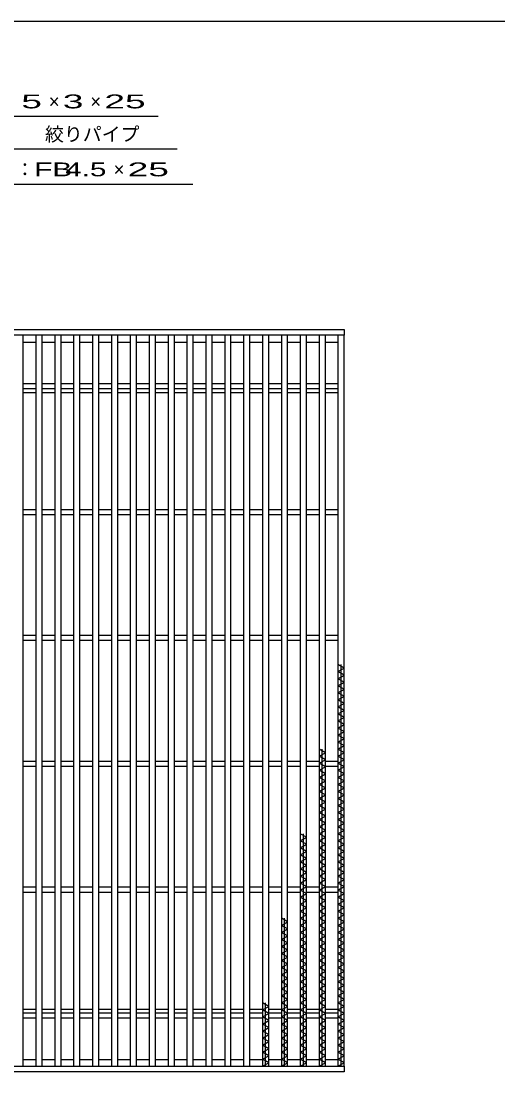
# Model space of a CAD drawing. Units: millimetres, scale not verified. Extents: x -1092 to 1039, y -770 to 632.
# Drawn here: x -515 to -136, y -203 to 632 of the extents above; entities that cross this region are included whole.
import ezdxf
from ezdxf.enums import TextEntityAlignment as Align

# ---------------------------------------------------------------- set-up
doc = ezdxf.new("R2010")
doc.units = ezdxf.units.MM
doc.header["$LTSCALE"] = 6
for name, color, linetype, lineweight in [('0_2', 150, 'Continuous', 25), ('16', 3, 'Continuous', 25), ('22', 4, 'Continuous', 25)]:
    doc.layers.add(name, color=color, linetype=linetype, lineweight=lineweight)
doc.styles.add('ベクトル', font='')
doc.styles.get('ベクトル').set_extended_font_data('ベクトル')

msp = doc.modelspace()

# ---------------------------------------------------------------- linework, layer by layer
at = {"layer": '0_2'}
msp.add_line((-1037.4, 632.1), (1038.6, 632.1), dxfattribs=at)
at = {"layer": '16'}
for p, q in [((-848, 387), (-258, 387)), ((-258, 387), (-258, 382.5)), ((-258, 382.5), (-848, 382.5)), ((-513, 382.5), (-518, 382.5)), ((-513, -198.5), (-513, 382.5)), ((-513, 377), (-503, 377)), ((-503, 382.5), (-503, -198.5)), ((-498, 382.5), (-503, 382.5)), ((-498, -198.5), (-498, 382.5)), ((-498, 377), (-488, 377)), ((-488, 382.5), (-488, -198.5)), ((-483, 382.5), (-488, 382.5)), ((-483, -198.5), (-483, 382.5)), ((-483, 377), (-473, 377)), ((-473, 382.5), (-473, -198.5)), ((-468, 382.5), (-473, 382.5)), ((-468, -198.5), (-468, 382.5)), ((-468, 377), (-458, 377)), ((-458, 382.5), (-458, -198.5)), ((-453, 382.5), (-458, 382.5)), ((-453, -198.5), (-453, 382.5)), ((-453, 377), (-443, 377)), ((-443, 382.5), (-443, -198.5)), ((-438, 382.5), (-443, 382.5)), ((-438, -198.5), (-438, 382.5)), ((-438, 377), (-428, 377)), ((-428, 382.5), (-428, -198.5)), ((-423, 382.5), (-428, 382.5)), ((-423, -198.5), (-423, 382.5)), ((-423, 377), (-413, 377)), ((-413, 382.5), (-413, -198.5)), ((-408, 382.5), (-413, 382.5)), ((-408, -198.5), (-408, 382.5)), ((-408, 377), (-398, 377)), ((-398, 382.5), (-398, -198.5)), ((-393, 382.5), (-398, 382.5)), ((-393, -198.5), (-393, 382.5)), ((-393, 377), (-383, 377)), ((-383, 382.5), (-383, -198.5)), ((-378, 382.5), (-383, 382.5)), ((-378, -198.5), (-378, 382.5)), ((-378, 377), (-368, 377)), ((-368, 382.5), (-368, -198.5)), ((-363, 382.5), (-368, 382.5)), ((-363, -198.5), (-363, 382.5)), ((-363, 377), (-353, 377)), ((-353, 382.5), (-353, -198.5)), ((-348, 382.5), (-353, 382.5)), ((-348, -198.5), (-348, 382.5)), ((-348, 377), (-338, 377)), ((-338, 382.5), (-338, -198.5)), ((-333, 382.5), (-338, 382.5)), ((-333, -198.5), (-333, 382.5)), ((-333, 377), (-323, 377)), ((-323, 382.5), (-323, -198.5)), ((-318, 382.5), (-323, 382.5)), ((-318, -198.5), (-318, 382.5)), ((-318, 377), (-308, 377)), ((-308, 382.5), (-308, -198.5)), ((-303, 382.5), (-308, 382.5)), ((-303, -198.5), (-303, 382.5)), ((-303, 377), (-293, 377)), ((-293, 382.5), (-293, -198.5)), ((-288, 382.5), (-293, 382.5)), ((-288, -198.5), (-288, 382.5)), ((-288, 377), (-278, 377)), ((-278, 382.5), (-278, -198.5)), ((-273, 382.5), (-278, 382.5)), ((-273, -198.5), (-273, 382.5)), ((-273, 377), (-263, 377)), ((-263, 382.5), (-263, -198.5)), ((-258, 382.5), (-263, 382.5)), ((-258, -198.5), (-258, 382.5)), ((-513, 344), (-503, 344)), ((-498, 344), (-488, 344)), ((-483, 344), (-473, 344)), ((-468, 344), (-458, 344)), ((-453, 344), (-443, 344)), ((-438, 344), (-428, 344)), ((-423, 344), (-413, 344)), ((-408, 344), (-398, 344)), ((-393, 344), (-383, 344)), ((-378, 344), (-368, 344)), ((-363, 344), (-353, 344)), ((-348, 344), (-338, 344)), ((-333, 344), (-323, 344)), ((-318, 344), (-308, 344)), ((-303, 344), (-293, 344)), ((-288, 344), (-278, 344)), ((-273, 344), (-263, 344)), ((-513, 340), (-503, 340)), ((-513, 337), (-503, 337)), ((-498, 340), (-488, 340)), ((-498, 337), (-488, 337)), ((-483, 340), (-473, 340)), ((-483, 337), (-473, 337)), ((-468, 340), (-458, 340)), ((-468, 337), (-458, 337)), ((-453, 340), (-443, 340)), ((-453, 337), (-443, 337)), ((-438, 340), (-428, 340)), ((-438, 337), (-428, 337)), ((-423, 340), (-413, 340)), ((-423, 337), (-413, 337)), ((-408, 340), (-398, 340)), ((-408, 337), (-398, 337)), ((-393, 340), (-383, 340)), ((-393, 337), (-383, 337)), ((-378, 340), (-368, 340)), ((-378, 337), (-368, 337)), ((-363, 340), (-353, 340)), ((-363, 337), (-353, 337)), ((-348, 340), (-338, 340)), ((-348, 337), (-338, 337)), ((-333, 340), (-323, 340)), ((-333, 337), (-323, 337)), ((-318, 340), (-308, 340)), ((-318, 337), (-308, 337)), ((-303, 340), (-293, 340)), ((-303, 337), (-293, 337)), ((-288, 340), (-278, 340)), ((-288, 337), (-278, 337)), ((-273, 340), (-263, 340)), ((-273, 337), (-263, 337)), ((-513, 244), (-503, 244)), ((-498, 244), (-488, 244)), ((-483, 244), (-473, 244)), ((-468, 244), (-458, 244)), ((-453, 244), (-443, 244)), ((-438, 244), (-428, 244)), ((-423, 244), (-413, 244)), ((-408, 244), (-398, 244)), ((-393, 244), (-383, 244)), ((-378, 244), (-368, 244)), ((-363, 244), (-353, 244)), ((-348, 244), (-338, 244)), ((-333, 244), (-323, 244)), ((-318, 244), (-308, 244)), ((-303, 244), (-293, 244)), ((-288, 244), (-278, 244)), ((-273, 244), (-263, 244)), ((-513, 240), (-503, 240)), ((-498, 240), (-488, 240)), ((-483, 240), (-473, 240)), ((-468, 240), (-458, 240)), ((-453, 240), (-443, 240)), ((-438, 240), (-428, 240)), ((-423, 240), (-413, 240)), ((-408, 240), (-398, 240)), ((-393, 240), (-383, 240)), ((-378, 240), (-368, 240)), ((-363, 240), (-353, 240)), ((-348, 240), (-338, 240)), ((-333, 240), (-323, 240)), ((-318, 240), (-308, 240)), ((-303, 240), (-293, 240)), ((-288, 240), (-278, 240)), ((-273, 240), (-263, 240)), ((-513, 144), (-503, 144)), ((-498, 144), (-488, 144)), ((-483, 144), (-473, 144)), ((-468, 144), (-458, 144)), ((-453, 144), (-443, 144)), ((-438, 144), (-428, 144)), ((-423, 144), (-413, 144)), ((-408, 144), (-398, 144)), ((-393, 144), (-383, 144)), ((-378, 144), (-368, 144)), ((-363, 144), (-353, 144)), ((-348, 144), (-338, 144)), ((-333, 144), (-323, 144)), ((-318, 144), (-308, 144)), ((-303, 144), (-293, 144)), ((-288, 144), (-278, 144)), ((-273, 144), (-263, 144)), ((-513, 140), (-503, 140)), ((-498, 140), (-488, 140)), ((-483, 140), (-473, 140)), ((-468, 140), (-458, 140)), ((-453, 140), (-443, 140)), ((-438, 140), (-428, 140)), ((-423, 140), (-413, 140)), ((-408, 140), (-398, 140)), ((-393, 140), (-383, 140)), ((-378, 140), (-368, 140)), ((-363, 140), (-353, 140)), ((-348, 140), (-338, 140)), ((-333, 140), (-323, 140)), ((-318, 140), (-308, 140)), ((-303, 140), (-293, 140)), ((-288, 140), (-278, 140)), ((-273, 140), (-263, 140)), ((-258, 117.9), (-263, 120.7)), ((-263, 115.1), (-258, 117.9)), ((-260.5, -198.5), (-260.5, 120.7)), ((-258, 112.3), (-263, 115.1)), ((-263, 109.5), (-258, 112.3)), ((-258, 106.7), (-263, 109.5)), ((-263, 103.9), (-258, 106.7)), ((-258, 101.1), (-263, 103.9)), ((-263, 98.3), (-258, 101.1)), ((-258, 95.5), (-263, 98.3)), ((-263, 92.7), (-258, 95.5)), ((-258, 89.9), (-263, 92.7)), ((-263, 87.1), (-258, 89.9)), ((-258, 84.3), (-263, 87.1)), ((-263, 81.5), (-258, 84.3)), ((-258, 78.7), (-263, 81.5)), ((-263, 75.9), (-258, 78.7)), ((-258, 73.1), (-263, 75.9)), ((-263, 70.3), (-258, 73.1)), ((-258, 67.5), (-263, 70.3)), ((-263, 64.7), (-258, 67.5)), ((-258, 61.9), (-263, 64.7)), ((-263, 59.1), (-258, 61.9)), ((-258, 56.3), (-263, 59.1)), ((-273, 50.7), (-278, 53.5)), ((-278, 47.9), (-273, 50.7)), ((-275.5, -198.5), (-275.5, 53.5)), ((-263, 53.5), (-258, 56.3)), ((-258, 50.7), (-263, 53.5)), ((-263, 47.9), (-258, 50.7)), ((-513, 44), (-503, 44)), ((-498, 44), (-488, 44)), ((-483, 44), (-473, 44)), ((-468, 44), (-458, 44)), ((-453, 44), (-443, 44)), ((-438, 44), (-428, 44)), ((-423, 44), (-413, 44)), ((-408, 44), (-398, 44)), ((-393, 44), (-383, 44)), ((-378, 44), (-368, 44)), ((-363, 44), (-353, 44)), ((-348, 44), (-338, 44)), ((-333, 44), (-323, 44)), ((-318, 44), (-308, 44)), ((-303, 44), (-293, 44)), ((-288, 44), (-278, 44)), ((-273, 45.1), (-278, 47.9)), ((-278, 42.3), (-273, 45.1)), ((-273, 39.5), (-278, 42.3)), ((-273, 44), (-263, 44)), ((-258, 45.1), (-263, 47.9)), ((-263, 42.3), (-258, 45.1)), ((-258, 39.5), (-263, 42.3)), ((-513, 40), (-503, 40)), ((-498, 40), (-488, 40)), ((-483, 40), (-473, 40)), ((-468, 40), (-458, 40)), ((-453, 40), (-443, 40)), ((-438, 40), (-428, 40)), ((-423, 40), (-413, 40)), ((-408, 40), (-398, 40)), ((-393, 40), (-383, 40)), ((-378, 40), (-368, 40)), ((-363, 40), (-353, 40)), ((-348, 40), (-338, 40)), ((-333, 40), (-323, 40)), ((-318, 40), (-308, 40)), ((-303, 40), (-293, 40)), ((-288, 40), (-278, 40)), ((-278, 36.7), (-273, 39.5)), ((-273, 33.9), (-278, 36.7)), ((-278, 31.1), (-273, 33.9)), ((-273, 40), (-263, 40)), ((-263, 36.7), (-258, 39.5)), ((-258, 33.9), (-263, 36.7)), ((-263, 31.1), (-258, 33.9)), ((-273, 28.3), (-278, 31.1)), ((-278, 25.5), (-273, 28.3)), ((-273, 22.7), (-278, 25.5)), ((-258, 28.3), (-263, 31.1)), ((-263, 25.5), (-258, 28.3)), ((-258, 22.7), (-263, 25.5)), ((-278, 19.9), (-273, 22.7)), ((-273, 17.1), (-278, 19.9)), ((-278, 14.3), (-273, 17.1)), ((-263, 19.9), (-258, 22.7)), ((-258, 17.1), (-263, 19.9)), ((-263, 14.3), (-258, 17.1)), ((-273, 11.5), (-278, 14.3)), ((-278, 8.7), (-273, 11.5)), ((-273, 5.9), (-278, 8.7)), ((-258, 11.5), (-263, 14.3)), ((-263, 8.7), (-258, 11.5)), ((-258, 5.9), (-263, 8.7)), ((-278, 3.1), (-273, 5.9)), ((-273, 0.3), (-278, 3.1)), ((-278, -2.5), (-273, 0.3)), ((-263, 3.1), (-258, 5.9)), ((-258, 0.3), (-263, 3.1)), ((-263, -2.5), (-258, 0.3)), ((-273, -5.3), (-278, -2.5)), ((-278, -8.1), (-273, -5.3)), ((-273, -10.9), (-278, -8.1)), ((-258, -5.3), (-263, -2.5)), ((-263, -8.1), (-258, -5.3)), ((-258, -10.9), (-263, -8.1)), ((-288, -16.5), (-293, -13.7)), ((-293, -19.3), (-288, -16.5)), ((-290.5, -198.5), (-290.5, -13.7)), ((-278, -13.7), (-273, -10.9)), ((-273, -16.5), (-278, -13.7)), ((-278, -19.3), (-273, -16.5)), ((-263, -13.7), (-258, -10.9)), ((-258, -16.5), (-263, -13.7)), ((-263, -19.3), (-258, -16.5)), ((-288, -22.1), (-293, -19.3)), ((-293, -24.9), (-288, -22.1)), ((-288, -27.7), (-293, -24.9)), ((-273, -22.1), (-278, -19.3)), ((-278, -24.9), (-273, -22.1)), ((-273, -27.7), (-278, -24.9)), ((-258, -22.1), (-263, -19.3)), ((-263, -24.9), (-258, -22.1)), ((-258, -27.7), (-263, -24.9)), ((-293, -30.5), (-288, -27.7)), ((-288, -33.3), (-293, -30.5)), ((-293, -36.1), (-288, -33.3)), ((-278, -30.5), (-273, -27.7)), ((-273, -33.3), (-278, -30.5)), ((-278, -36.1), (-273, -33.3)), ((-263, -30.5), (-258, -27.7)), ((-258, -33.3), (-263, -30.5)), ((-263, -36.1), (-258, -33.3)), ((-288, -38.9), (-293, -36.1)), ((-293, -41.7), (-288, -38.9)), ((-288, -44.5), (-293, -41.7)), ((-273, -38.9), (-278, -36.1)), ((-278, -41.7), (-273, -38.9)), ((-273, -44.5), (-278, -41.7)), ((-258, -38.9), (-263, -36.1)), ((-263, -41.7), (-258, -38.9)), ((-258, -44.5), (-263, -41.7)), ((-293, -47.3), (-288, -44.5)), ((-288, -50.1), (-293, -47.3)), ((-293, -52.9), (-288, -50.1)), ((-278, -47.3), (-273, -44.5)), ((-273, -50.1), (-278, -47.3)), ((-278, -52.9), (-273, -50.1)), ((-263, -47.3), (-258, -44.5)), ((-258, -50.1), (-263, -47.3)), ((-263, -52.9), (-258, -50.1)), ((-513, -56), (-503, -56)), ((-498, -56), (-488, -56)), ((-483, -56), (-473, -56)), ((-468, -56), (-458, -56)), ((-453, -56), (-443, -56)), ((-438, -56), (-428, -56)), ((-423, -56), (-413, -56)), ((-408, -56), (-398, -56)), ((-393, -56), (-383, -56)), ((-378, -56), (-368, -56)), ((-363, -56), (-353, -56)), ((-348, -56), (-338, -56)), ((-333, -56), (-323, -56)), ((-318, -56), (-308, -56)), ((-303, -56), (-293, -56)), ((-288, -55.7), (-293, -52.9)), ((-293, -58.5), (-288, -55.7)), ((-288, -56), (-278, -56)), ((-273, -55.7), (-278, -52.9)), ((-278, -58.5), (-273, -55.7)), ((-273, -56), (-263, -56)), ((-258, -55.7), (-263, -52.9)), ((-263, -58.5), (-258, -55.7)), ((-513, -60), (-503, -60)), ((-498, -60), (-488, -60)), ((-483, -60), (-473, -60)), ((-468, -60), (-458, -60)), ((-453, -60), (-443, -60)), ((-438, -60), (-428, -60)), ((-423, -60), (-413, -60)), ((-408, -60), (-398, -60)), ((-393, -60), (-383, -60)), ((-378, -60), (-368, -60)), ((-363, -60), (-353, -60)), ((-348, -60), (-338, -60)), ((-333, -60), (-323, -60)), ((-318, -60), (-308, -60)), ((-303, -60), (-293, -60)), ((-288, -61.3), (-293, -58.5)), ((-293, -64.1), (-288, -61.3)), ((-288, -66.9), (-293, -64.1)), ((-288, -60), (-278, -60)), ((-273, -61.3), (-278, -58.5)), ((-278, -64.1), (-273, -61.3)), ((-273, -66.9), (-278, -64.1)), ((-273, -60), (-263, -60)), ((-258, -61.3), (-263, -58.5)), ((-263, -64.1), (-258, -61.3)), ((-258, -66.9), (-263, -64.1)), ((-293, -69.7), (-288, -66.9)), ((-288, -72.5), (-293, -69.7)), ((-293, -75.3), (-288, -72.5)), ((-278, -69.7), (-273, -66.9)), ((-273, -72.5), (-278, -69.7)), ((-278, -75.3), (-273, -72.5)), ((-263, -69.7), (-258, -66.9)), ((-258, -72.5), (-263, -69.7)), ((-263, -75.3), (-258, -72.5)), ((-303, -83.7), (-308, -80.9)), ((-305.5, -198.5), (-305.5, -80.9)), ((-288, -78.1), (-293, -75.3)), ((-293, -80.9), (-288, -78.1)), ((-288, -83.7), (-293, -80.9)), ((-273, -78.1), (-278, -75.3)), ((-278, -80.9), (-273, -78.1)), ((-273, -83.7), (-278, -80.9)), ((-258, -78.1), (-263, -75.3)), ((-263, -80.9), (-258, -78.1)), ((-258, -83.7), (-263, -80.9)), ((-308, -86.5), (-303, -83.7)), ((-303, -89.3), (-308, -86.5)), ((-308, -92.1), (-303, -89.3)), ((-293, -86.5), (-288, -83.7)), ((-288, -89.3), (-293, -86.5)), ((-293, -92.1), (-288, -89.3)), ((-278, -86.5), (-273, -83.7)), ((-273, -89.3), (-278, -86.5)), ((-278, -92.1), (-273, -89.3)), ((-263, -86.5), (-258, -83.7)), ((-258, -89.3), (-263, -86.5)), ((-263, -92.1), (-258, -89.3)), ((-303, -94.9), (-308, -92.1)), ((-308, -97.7), (-303, -94.9)), ((-303, -100.5), (-308, -97.7)), ((-288, -94.9), (-293, -92.1)), ((-293, -97.7), (-288, -94.9)), ((-288, -100.5), (-293, -97.7)), ((-273, -94.9), (-278, -92.1)), ((-278, -97.7), (-273, -94.9)), ((-273, -100.5), (-278, -97.7)), ((-258, -94.9), (-263, -92.1)), ((-263, -97.7), (-258, -94.9)), ((-258, -100.5), (-263, -97.7)), ((-308, -103.3), (-303, -100.5)), ((-303, -106.1), (-308, -103.3)), ((-308, -108.9), (-303, -106.1)), ((-293, -103.3), (-288, -100.5)), ((-288, -106.1), (-293, -103.3)), ((-293, -108.9), (-288, -106.1)), ((-278, -103.3), (-273, -100.5)), ((-273, -106.1), (-278, -103.3)), ((-278, -108.9), (-273, -106.1)), ((-263, -103.3), (-258, -100.5)), ((-258, -106.1), (-263, -103.3)), ((-263, -108.9), (-258, -106.1)), ((-303, -111.7), (-308, -108.9)), ((-308, -114.5), (-303, -111.7)), ((-303, -117.3), (-308, -114.5)), ((-288, -111.7), (-293, -108.9)), ((-293, -114.5), (-288, -111.7)), ((-288, -117.3), (-293, -114.5)), ((-273, -111.7), (-278, -108.9)), ((-278, -114.5), (-273, -111.7)), ((-273, -117.3), (-278, -114.5)), ((-258, -111.7), (-263, -108.9)), ((-263, -114.5), (-258, -111.7)), ((-258, -117.3), (-263, -114.5)), ((-308, -120.1), (-303, -117.3)), ((-303, -122.9), (-308, -120.1)), ((-308, -125.7), (-303, -122.9)), ((-293, -120.1), (-288, -117.3)), ((-288, -122.9), (-293, -120.1)), ((-293, -125.7), (-288, -122.9)), ((-278, -120.1), (-273, -117.3)), ((-273, -122.9), (-278, -120.1)), ((-278, -125.7), (-273, -122.9)), ((-263, -120.1), (-258, -117.3)), ((-258, -122.9), (-263, -120.1)), ((-263, -125.7), (-258, -122.9)), ((-303, -128.5), (-308, -125.7)), ((-308, -131.3), (-303, -128.5)), ((-303, -134.1), (-308, -131.3)), ((-288, -128.5), (-293, -125.7)), ((-293, -131.3), (-288, -128.5)), ((-288, -134.1), (-293, -131.3)), ((-273, -128.5), (-278, -125.7)), ((-278, -131.3), (-273, -128.5)), ((-273, -134.1), (-278, -131.3)), ((-258, -128.5), (-263, -125.7)), ((-263, -131.3), (-258, -128.5)), ((-258, -134.1), (-263, -131.3)), ((-308, -136.9), (-303, -134.1)), ((-303, -139.7), (-308, -136.9)), ((-308, -142.5), (-303, -139.7)), ((-293, -136.9), (-288, -134.1)), ((-288, -139.7), (-293, -136.9)), ((-293, -142.5), (-288, -139.7)), ((-278, -136.9), (-273, -134.1)), ((-273, -139.7), (-278, -136.9)), ((-278, -142.5), (-273, -139.7)), ((-263, -136.9), (-258, -134.1)), ((-258, -139.7), (-263, -136.9)), ((-263, -142.5), (-258, -139.7)), ((-318, -150.9), (-323, -148.1)), ((-320.5, -198.5), (-320.5, -148.1)), ((-303, -145.3), (-308, -142.5)), ((-308, -148.1), (-303, -145.3)), ((-303, -150.9), (-308, -148.1)), ((-288, -145.3), (-293, -142.5)), ((-293, -148.1), (-288, -145.3)), ((-288, -150.9), (-293, -148.1)), ((-273, -145.3), (-278, -142.5)), ((-278, -148.1), (-273, -145.3)), ((-273, -150.9), (-278, -148.1)), ((-258, -145.3), (-263, -142.5)), ((-263, -148.1), (-258, -145.3)), ((-258, -150.9), (-263, -148.1)), ((-513, -153), (-503, -153)), ((-513, -156), (-503, -156)), ((-498, -153), (-488, -153)), ((-498, -156), (-488, -156)), ((-483, -153), (-473, -153)), ((-483, -156), (-473, -156)), ((-468, -153), (-458, -153)), ((-468, -156), (-458, -156)), ((-453, -153), (-443, -153)), ((-453, -156), (-443, -156)), ((-438, -153), (-428, -153)), ((-438, -156), (-428, -156)), ((-423, -153), (-413, -153)), ((-423, -156), (-413, -156)), ((-408, -153), (-398, -153)), ((-408, -156), (-398, -156)), ((-393, -153), (-383, -153)), ((-393, -156), (-383, -156)), ((-378, -153), (-368, -153)), ((-378, -156), (-368, -156)), ((-363, -153), (-353, -153)), ((-363, -156), (-353, -156)), ((-348, -153), (-338, -153)), ((-348, -156), (-338, -156)), ((-333, -153), (-323, -153)), ((-333, -156), (-323, -156)), ((-323, -153.7), (-318, -150.9)), ((-318, -156.5), (-323, -153.7)), ((-323, -159.3), (-318, -156.5)), ((-318, -153), (-308, -153)), ((-318, -156), (-308, -156)), ((-308, -153.7), (-303, -150.9)), ((-303, -156.5), (-308, -153.7)), ((-308, -159.3), (-303, -156.5)), ((-303, -153), (-293, -153)), ((-303, -156), (-293, -156)), ((-293, -153.7), (-288, -150.9)), ((-288, -156.5), (-293, -153.7)), ((-293, -159.3), (-288, -156.5)), ((-288, -153), (-278, -153)), ((-288, -156), (-278, -156)), ((-278, -153.7), (-273, -150.9)), ((-273, -156.5), (-278, -153.7)), ((-278, -159.3), (-273, -156.5)), ((-273, -153), (-263, -153)), ((-273, -156), (-263, -156)), ((-263, -153.7), (-258, -150.9)), ((-258, -156.5), (-263, -153.7)), ((-263, -159.3), (-258, -156.5)), ((-513, -160), (-503, -160)), ((-498, -160), (-488, -160)), ((-483, -160), (-473, -160)), ((-468, -160), (-458, -160)), ((-453, -160), (-443, -160)), ((-438, -160), (-428, -160)), ((-423, -160), (-413, -160)), ((-408, -160), (-398, -160)), ((-393, -160), (-383, -160)), ((-378, -160), (-368, -160)), ((-363, -160), (-353, -160)), ((-348, -160), (-338, -160)), ((-333, -160), (-323, -160)), ((-318, -162.1), (-323, -159.3)), ((-323, -164.9), (-318, -162.1)), ((-318, -167.7), (-323, -164.9)), ((-318, -160), (-308, -160)), ((-303, -162.1), (-308, -159.3)), ((-308, -164.9), (-303, -162.1)), ((-303, -167.7), (-308, -164.9)), ((-303, -160), (-293, -160)), ((-288, -162.1), (-293, -159.3)), ((-293, -164.9), (-288, -162.1)), ((-288, -167.7), (-293, -164.9)), ((-288, -160), (-278, -160)), ((-273, -162.1), (-278, -159.3)), ((-278, -164.9), (-273, -162.1)), ((-273, -167.7), (-278, -164.9)), ((-273, -160), (-263, -160)), ((-258, -162.1), (-263, -159.3)), ((-263, -164.9), (-258, -162.1)), ((-258, -167.7), (-263, -164.9)), ((-323, -170.5), (-318, -167.7)), ((-318, -173.3), (-323, -170.5)), ((-323, -176.1), (-318, -173.3)), ((-308, -170.5), (-303, -167.7)), ((-303, -173.3), (-308, -170.5)), ((-308, -176.1), (-303, -173.3)), ((-293, -170.5), (-288, -167.7)), ((-288, -173.3), (-293, -170.5)), ((-293, -176.1), (-288, -173.3)), ((-278, -170.5), (-273, -167.7)), ((-273, -173.3), (-278, -170.5)), ((-278, -176.1), (-273, -173.3)), ((-263, -170.5), (-258, -167.7)), ((-258, -173.3), (-263, -170.5)), ((-263, -176.1), (-258, -173.3)), ((-318, -178.9), (-323, -176.1)), ((-323, -181.7), (-318, -178.9)), ((-318, -184.5), (-323, -181.7)), ((-303, -178.9), (-308, -176.1)), ((-308, -181.7), (-303, -178.9)), ((-303, -184.5), (-308, -181.7)), ((-288, -178.9), (-293, -176.1)), ((-293, -181.7), (-288, -178.9)), ((-288, -184.5), (-293, -181.7)), ((-273, -178.9), (-278, -176.1)), ((-278, -181.7), (-273, -178.9)), ((-273, -184.5), (-278, -181.7)), ((-258, -178.9), (-263, -176.1)), ((-263, -181.7), (-258, -178.9)), ((-258, -184.5), (-263, -181.7)), ((-323, -187.3), (-318, -184.5)), ((-318, -190.1), (-323, -187.3)), ((-323, -192.9), (-318, -190.1)), ((-308, -187.3), (-303, -184.5)), ((-303, -190.1), (-308, -187.3)), ((-308, -192.9), (-303, -190.1)), ((-293, -187.3), (-288, -184.5)), ((-288, -190.1), (-293, -187.3)), ((-293, -192.9), (-288, -190.1)), ((-278, -187.3), (-273, -184.5)), ((-273, -190.1), (-278, -187.3)), ((-278, -192.9), (-273, -190.1)), ((-263, -187.3), (-258, -184.5)), ((-258, -190.1), (-263, -187.3)), ((-263, -192.9), (-258, -190.1)), ((-848, -198.5), (-258, -198.5)), ((-518, -198.5), (-513, -198.5)), ((-513, -193), (-503, -193)), ((-503, -198.5), (-498, -198.5)), ((-498, -193), (-488, -193)), ((-488, -198.5), (-483, -198.5)), ((-483, -193), (-473, -193)), ((-473, -198.5), (-468, -198.5)), ((-468, -193), (-458, -193)), ((-458, -198.5), (-453, -198.5)), ((-453, -193), (-443, -193)), ((-443, -198.5), (-438, -198.5)), ((-438, -193), (-428, -193)), ((-428, -198.5), (-423, -198.5)), ((-423, -193), (-413, -193)), ((-413, -198.5), (-408, -198.5)), ((-408, -193), (-398, -193)), ((-398, -198.5), (-393, -198.5)), ((-393, -193), (-383, -193)), ((-383, -198.5), (-378, -198.5)), ((-378, -193), (-368, -193)), ((-368, -198.5), (-363, -198.5)), ((-363, -193), (-353, -193)), ((-353, -198.5), (-348, -198.5)), ((-348, -193), (-338, -193)), ((-338, -198.5), (-333, -198.5)), ((-333, -193), (-323, -193)), ((-318, -195.7), (-323, -192.9)), ((-323, -198.5), (-318, -195.7)), ((-323, -198.5), (-318, -198.5)), ((-318, -193), (-308, -193)), ((-303, -195.7), (-308, -192.9)), ((-308, -198.5), (-303, -195.7)), ((-308, -198.5), (-303, -198.5)), ((-303, -193), (-293, -193)), ((-288, -195.7), (-293, -192.9)), ((-293, -198.5), (-288, -195.7)), ((-293, -198.5), (-288, -198.5)), ((-288, -193), (-278, -193)), ((-273, -195.7), (-278, -192.9)), ((-278, -198.5), (-273, -195.7)), ((-278, -198.5), (-273, -198.5)), ((-273, -193), (-263, -193)), ((-258, -195.7), (-263, -192.9)), ((-263, -198.5), (-258, -195.7)), ((-263, -198.5), (-258, -198.5)), ((-258, -198.5), (-258, -203)), ((-258, -203), (-848, -203))]:
    msp.add_line(p, q, dxfattribs=at)
at = {"layer": '22'}
for p, q in [((-681.75, 556.5), (-405.75, 556.5)), ((-654.75, 530.5), (-390.75, 530.5)), ((-630.25, 502.5), (-378.25, 502.5))]:
    msp.add_line(p, q, dxfattribs=at)

# ---------------------------------------------------------------- texts
at = {"layer": '22', "color": 2, "style": 'ベクトル'}
for s, width, p in [(' 5 ', 2, (-522.75, 568.2)), (' 3 ', 2, (-489.75, 568.2)), (' 25 ', 2, (-456.75, 568.2)), ('FB', 1.6, (-504.25, 514.2)), (' 4.5 ', 1.6, (-486.25, 514.2)), (' 25 ', 2, (-438.25, 514.2))]:
    msp.add_text(s, height=11, dxfattribs=dict(at, width=width)).set_placement(p, align=Align.MIDDLE_LEFT)
for s, p in [('×', (-492.75, 568.2)), ('×', (-459.75, 568.2)), ('絞りパイプ', (-495.75, 542.2)), ('エンドプレート：', (-624.25, 514.2)), ('×', (-441.25, 514.2))]:
    msp.add_text(s, height=11, dxfattribs=at).set_placement(p, align=Align.MIDDLE_LEFT)

doc.saveas('drawing.dxf')
